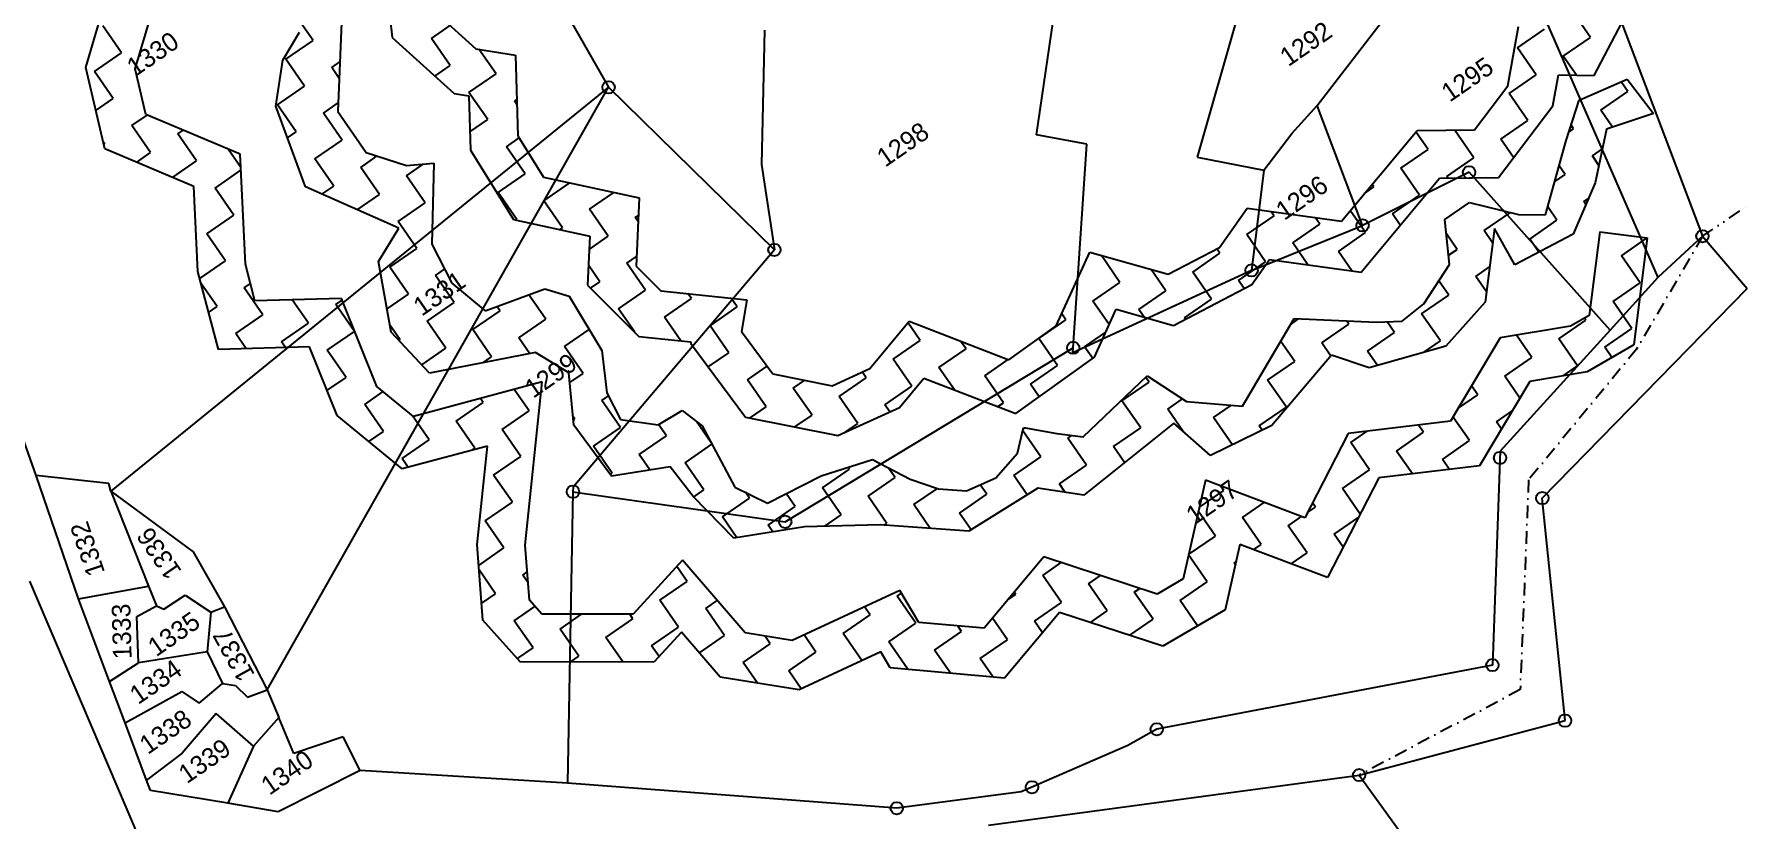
# Model space of a CAD drawing. Header units: metres. Extents: x 309685 to 314009, y 1915455 to 1919798.
# Drawn here: x 313337 to 314009, y 1917334 to 1917642 of the extents above; entities that cross this region are included whole.
import ezdxf

# ---------------------------------------------------------------- set-up
doc = ezdxf.new("R2010")
doc.units = ezdxf.units.M
doc.linetypes.add('DASHDOT', pattern=[1, 0.5, -0.25, 0, -0.25])
doc.linetypes.add('DIVIDE', pattern=[1.25, 0.5, -0.25, 0, -0.25, 0, -0.25])
for name, color, linetype in [('OFF', 1, 'Continuous'), ('POLY_HATCH', 12, 'Continuous'), ('POLY_PARCEL', 6, 'Continuous'), ('POLY_WATER', 4, 'Continuous'), ('TEXT_PARCEL', 7, 'Continuous'), ('V_BOUND_LINE', 7, 'Continuous'), ('V_BOUND_STREAM_LINE', 7, 'DASHDOT'), ('V_DIVIDE_LINE', 7, 'DIVIDE')]:
    doc.layers.add(name, color=color, linetype=linetype)
doc.styles.add('TEXT_MAP', font='')
doc.styles.get('TEXT_MAP').set_extended_font_data('Kruti Dev 050')

msp = doc.modelspace()

# ---------------------------------------------------------------- linework, layer by layer
for centre in [(313562.05, 1917621.15), (313899.09, 1917587.84), (313857.41, 1917567.01), (313990.51, 1917562.79), (313627, 1917557.44), (313813.91, 1917549.41), (313744.04, 1917519.08), (313911.23, 1917475.93), (313548.1, 1917462.68), (313927.79, 1917460.18), (313631.23, 1917450.86), (313908.23, 1917394.72), (313936.69, 1917372.94), (313776.77, 1917369.59), (313856.02, 1917351.6), (313727.9, 1917346.86), (313674.91, 1917338.63)]:
    msp.add_circle(centre, 2.42)
at = {"layer": 'OFF'}
msp.add_line((313990.51, 1917562.79), (314007.98, 1917542.26), dxfattribs=at)
at = {"layer": 'POLY_HATCH'}
for p, q in [((313376.62, 1917628.34), (313393.99, 1917687.32)), ((313357.27, 1917628.89), (313371.51, 1917677.26)), ((313473.79, 1917670.94), (313477.24, 1917640.7)), ((313948.13, 1917625.83), (313965.53, 1917659.1)), ((313495.03, 1917649.85), (313510.07, 1917636.29)), ((313434.49, 1917631.73), (313440.98, 1917642.82)), ((313457.39, 1917646.51), (313456.03, 1917611.62)), ((313914.34, 1917621.7), (313918.52, 1917644.97)), ((313477.24, 1917640.7), (313501.61, 1917618.71)), ((313510.07, 1917636.29), (313525.54, 1917633.74)), ((313364.72, 1917596.99), (313357.27, 1917628.89)), ((313380.78, 1917610.53), (313376.62, 1917628.34)), ((313431.77, 1917613.82), (313434.49, 1917631.73)), ((313525.54, 1917633.74), (313526.52, 1917602.14)), ((313901.23, 1917604.45), (313914.34, 1917621.7)), ((313931.97, 1917613.95), (313934.14, 1917626.03)), ((313934.14, 1917626.03), (313948.13, 1917625.83)), ((313942.26, 1917616.12), (313961.07, 1917624.41)), ((313961.07, 1917624.41), (313971.35, 1917610.85)), ((313501.61, 1917618.71), (313507.31, 1917617.77)), ((313507.31, 1917617.77), (313507.97, 1917596.56)), ((313937.14, 1917600.32), (313942.26, 1917616.12)), ((313417.76, 1917594.94), (313380.78, 1917610.53)), ((313443.27, 1917582.15), (313431.77, 1917613.82)), ((313456.03, 1917611.62), (313467.06, 1917595.66)), ((313910.58, 1917585.83), (313931.97, 1917613.95)), ((313971.35, 1917610.85), (313952.94, 1917604.72)), ((313526.52, 1917602.14), (313536.5, 1917585.97)), ((313849.07, 1917568.7), (313878.74, 1917604.23)), ((313878.74, 1917604.23), (313901.23, 1917604.45)), ((313952.94, 1917604.72), (313948.54, 1917583.77)), ((313399.61, 1917582.27), (313364.72, 1917596.99)), ((313419.77, 1917551.83), (313417.76, 1917594.94)), ((313467.06, 1917595.66), (313482.86, 1917590.54)), ((313507.97, 1917596.56), (313524.75, 1917569.37)), ((313929.01, 1917571.12), (313937.14, 1917600.32)), ((313482.86, 1917590.54), (313493.61, 1917591.37)), ((313493.61, 1917591.37), (313492.84, 1917559.71)), ((313401.17, 1917548.98), (313399.61, 1917582.27)), ((313479.93, 1917565.98), (313443.27, 1917582.15)), ((313536.5, 1917585.97), (313574.01, 1917577.83)), ((313856.8, 1917548.75), (313887.57, 1917585.6)), ((313887.57, 1917585.6), (313910.58, 1917585.83)), ((313948.54, 1917583.77), (313939.83, 1917563.6)), ((313574.01, 1917577.83), (313572.88, 1917551.01)), ((313889.63, 1917569.38), (313899.21, 1917576)), ((313899.21, 1917576), (313918.45, 1917571.37)), ((313524.75, 1917569.37), (313554.64, 1917562.88)), ((313801.39, 1917558.37), (313812.22, 1917573.74)), ((313812.22, 1917573.74), (313849.07, 1917568.7)), ((313891.43, 1917551.75), (313889.63, 1917569.38)), ((313918.45, 1917571.37), (313929.01, 1917571.12)), ((313471.96, 1917552.93), (313479.93, 1917565.98)), ((313554.64, 1917562.88), (313553.83, 1917543.57)), ((313909, 1917565.87), (313905.39, 1917536.97)), ((313916.99, 1917551.59), (313909, 1917565.87)), ((313939.83, 1917563.6), (313916.99, 1917551.59)), ((313950.28, 1917564.54), (313946.19, 1917531.77)), ((313950.28, 1917564.54), (313968.85, 1917562.22)), ((313968.85, 1917562.22), (313963.62, 1917520.22)), ((313492.84, 1917559.71), (313500.63, 1917544.35)), ((313737.38, 1917527.67), (313750.51, 1917556.53)), ((313750.51, 1917556.53), (313781.24, 1917547.86)), ((313781.24, 1917547.86), (313801.39, 1917558.37)), ((313409.2, 1917518.38), (313401.17, 1917548.98)), ((313423.54, 1917537.51), (313419.77, 1917551.83)), ((313476.94, 1917525.25), (313471.96, 1917552.93)), ((313572.88, 1917551.01), (313582.48, 1917541.43)), ((313814.07, 1917543.87), (313820.96, 1917553.65)), ((313820.96, 1917553.65), (313856.8, 1917548.75)), ((313881.35, 1917536.3), (313891.43, 1917551.75)), ((313500.63, 1917544.35), (313513.73, 1917533.59)), ((313513.73, 1917533.59), (313537.05, 1917542.17)), ((313537.05, 1917542.17), (313546.58, 1917539.31)), ((313553.83, 1917543.57), (313573.93, 1917523.51)), ((313582.48, 1917541.43), (313616.25, 1917537.83)), ((313783.3, 1917527.83), (313814.07, 1917543.87)), ((313457.37, 1917538.45), (313423.54, 1917537.51)), ((313471.27, 1917503.93), (313457.37, 1917538.45)), ((313546.58, 1917539.31), (313559.41, 1917518)), ((313616.25, 1917537.83), (313614.07, 1917525.47)), ((313872.85, 1917529.48), (313881.35, 1917536.3)), ((313905.39, 1917536.97), (313889.96, 1917519.7)), ((313664.32, 1917510.95), (313679.79, 1917529.53)), ((313679.79, 1917529.53), (313718.84, 1917514.41)), ((313718.84, 1917514.41), (313737.38, 1917527.67)), ((313752.35, 1917515.36), (313760.9, 1917534.15)), ((313760.9, 1917534.15), (313783.3, 1917527.83)), ((313810.4, 1917496.21), (313830.63, 1917530.49)), ((313830.63, 1917530.49), (313862.73, 1917529.09)), ((313862.73, 1917529.09), (313872.85, 1917529.48)), ((313938.87, 1917527.55), (313911.22, 1917522.92)), ((313946.19, 1917531.77), (313938.87, 1917527.55)), ((313491.85, 1917509.14), (313476.94, 1917525.25)), ((313573.93, 1917523.51), (313594.33, 1917521.34)), ((313594.33, 1917521.34), (313594.23, 1917520.76)), ((313614.07, 1917525.47), (313626.43, 1917508.87)), ((313911.22, 1917522.92), (313891.77, 1917490.26)), ((313444.87, 1917519.38), (313409.2, 1917518.38)), ((313455.7, 1917492.49), (313444.87, 1917519.38)), ((313533.48, 1917517.16), (313491.85, 1917509.14)), ((313546.53, 1917509.2), (313533.48, 1917517.16)), ((313559.41, 1917518), (313561.41, 1917501.46)), ((313594.23, 1917520.76), (313615.71, 1917491.93)), ((313721.51, 1917493.31), (313752.35, 1917515.36)), ((313845.23, 1917516.14), (313821.78, 1917488.62)), ((313859.95, 1917511.22), (313845.23, 1917516.14)), ((313889.96, 1917519.7), (313859.95, 1917511.22)), ((313963.62, 1917520.22), (313945.3, 1917509.64)), ((313548.38, 1917488.78), (313546.53, 1917509.2)), ((313626.43, 1917508.87), (313649.61, 1917504.21)), ((313649.61, 1917504.21), (313664.32, 1917510.95)), ((313747.94, 1917484.17), (313772.96, 1917508.06)), ((313772.96, 1917508.06), (313788.41, 1917497.99)), ((313945.3, 1917509.64), (313922.87, 1917505.89)), ((313485.62, 1917492.15), (313471.27, 1917503.93)), ((313536.03, 1917505.67), (313485.62, 1917492.15)), ((313529.4, 1917441.66), (313536.03, 1917505.67)), ((313561.41, 1917501.46), (313566.75, 1917491)), ((313675.99, 1917495.71), (313685.57, 1917507.22)), ((313685.57, 1917507.22), (313721.51, 1917493.31)), ((313922.87, 1917505.89), (313903.14, 1917472.77)), ((313581.43, 1917488.88), (313590.81, 1917494.43)), ((313590.81, 1917494.43), (313598.66, 1917488.53)), ((313651.89, 1917484.66), (313675.99, 1917495.71)), ((313788.41, 1917497.99), (313810.4, 1917496.21)), ((313481.18, 1917471.57), (313455.7, 1917492.49)), ((313563.13, 1917468.8), (313548.38, 1917488.78)), ((313566.75, 1917491), (313581.43, 1917488.88)), ((313598.66, 1917488.53), (313611.54, 1917464.42)), ((313615.71, 1917491.93), (313651.89, 1917484.66)), ((313722.21, 1917477.71), (313724.63, 1917487.87)), ((313724.63, 1917487.87), (313737.59, 1917485.5)), ((313783.44, 1917489.48), (313748.16, 1917461.32)), ((313797.86, 1917476.8), (313783.44, 1917489.48)), ((313821.78, 1917488.62), (313797.86, 1917476.8)), ((313891.77, 1917490.26), (313851.71, 1917485.45)), ((313514.61, 1917480.54), (313481.18, 1917471.57)), ((313510.61, 1917441.92), (313514.61, 1917480.54)), ((313737.59, 1917485.5), (313747.94, 1917484.17)), ((313851.71, 1917485.45), (313834.71, 1917452.45)), ((313645.27, 1917468.87), (313665.41, 1917475.24)), ((313665.41, 1917475.24), (313680.18, 1917467.52)), ((313713.76, 1917468.09), (313722.21, 1917477.71)), ((313586.11, 1917472.42), (313563.13, 1917468.8)), ((313595.13, 1917460.73), (313586.11, 1917472.42)), ((313624.35, 1917458.18), (313645.27, 1917468.87)), ((313680.18, 1917467.52), (313691.22, 1917463.84)), ((313702.21, 1917462.95), (313713.76, 1917468.09)), ((313795.91, 1917467.17), (313787.08, 1917428.48)), ((313834.71, 1917452.45), (313795.91, 1917467.17)), ((313863.8, 1917468.05), (313843.7, 1917429.02)), ((313903.14, 1917472.77), (313863.8, 1917468.05)), ((313611.12, 1917444.43), (313595.13, 1917460.73)), ((313611.54, 1917464.42), (313624.35, 1917458.18)), ((313691.22, 1917463.84), (313702.21, 1917462.95)), ((313730.25, 1917464.03), (313703.18, 1917447.21)), ((313748.16, 1917461.32), (313730.25, 1917464.03)), ((313638.77, 1917448.92), (313611.12, 1917444.43)), ((313668.47, 1917449.64), (313638.77, 1917448.92)), ((313703.18, 1917447.21), (313668.47, 1917449.64)), ((313512.85, 1917412.38), (313510.61, 1917441.92)), ((313531.04, 1917420.1), (313529.4, 1917441.66)), ((313809.37, 1917442.04), (313803.53, 1917416.43)), ((313843.7, 1917429.02), (313809.37, 1917442.04)), ((313591.03, 1917435.86), (313571.66, 1917414.66)), ((313615.52, 1917407.4), (313591.03, 1917435.86)), ((313732.49, 1917437.11), (313709.1, 1917409.15)), ((313776.97, 1917422.54), (313732.49, 1917437.11)), ((313787.08, 1917428.48), (313776.97, 1917422.54)), ((313535.92, 1917414.62), (313531.04, 1917420.1)), ((313676.14, 1917423.95), (313633.98, 1917404.4)), ((313683.59, 1917411.43), (313676.14, 1917423.95)), ((313571.66, 1917414.66), (313535.92, 1917414.62)), ((313738.71, 1917415.38), (313717.18, 1917389.63)), ((313779.16, 1917402.12), (313738.71, 1917415.38)), ((313803.53, 1917416.43), (313779.16, 1917402.12)), ((313527.53, 1917395.89), (313512.85, 1917412.38)), ((313590.61, 1917407.65), (313579.92, 1917395.95)), ((313605.78, 1917390.01), (313590.61, 1917407.65)), ((313633.98, 1917404.4), (313615.52, 1917407.4)), ((313709.1, 1917409.15), (313683.59, 1917411.43)), ((313579.92, 1917395.95), (313527.53, 1917395.89)), ((313668.69, 1917399.86), (313636.65, 1917385.01)), ((313672.39, 1917393.64), (313668.69, 1917399.86)), ((313717.18, 1917389.63), (313672.39, 1917393.64)), ((313636.65, 1917385.01), (313605.78, 1917390.01))]:
    msp.add_line(p, q, dxfattribs=at)
at = {"layer": 'POLY_HATCH', "linetype": 'Continuous'}
for p, q in [((313446.27, 1917639.51), (313438.95, 1917650.11)), ((313946.62, 1917640.73), (313939.89, 1917650.47)), ((313371.3, 1917634.69), (313363.97, 1917645.29)), ((313492.72, 1917640.29), (313500.03, 1917645.34)), ((313918.1, 1917636.68), (313928.7, 1917644)), ((313435.67, 1917632.19), (313446.27, 1917639.51)), ((313500.05, 1917629.69), (313492.72, 1917640.29)), ((313517.97, 1917626.42), (313511.29, 1917636.09)), ((313925.42, 1917626.08), (313918.1, 1917636.68)), ((313936.02, 1917633.4), (313946.62, 1917640.73)), ((313360.7, 1917627.36), (313371.3, 1917634.69)), ((313443, 1917621.59), (313435.67, 1917632.19)), ((313453.6, 1917628.91), (313456.79, 1917631.12)), ((313456.54, 1917624.66), (313453.6, 1917628.91)), ((313494.04, 1917625.54), (313500.05, 1917629.69)), ((313941.19, 1917625.93), (313936.02, 1917633.4)), ((313368.02, 1917616.76), (313360.7, 1917627.36)), ((313432.4, 1917614.26), (313443, 1917621.59)), ((313507.37, 1917619.09), (313517.97, 1917626.42)), ((313914.82, 1917618.75), (313925.42, 1917626.08)), ((313961.27, 1917619.53), (313958.64, 1917623.34)), ((313361.2, 1917612.05), (313368.02, 1917616.76)), ((313450.32, 1917610.99), (313456.16, 1917615.02)), ((313514.7, 1917608.49), (313507.37, 1917619.09)), ((313525.3, 1917615.82), (313526.08, 1917616.35)), ((313526.13, 1917614.61), (313525.3, 1917615.82)), ((313922.15, 1917608.15), (313914.82, 1917618.75)), ((313950.67, 1917612.2), (313961.27, 1917619.53)), ((313375.35, 1917606.16), (313381.33, 1917610.3)), ((313439.72, 1917603.66), (313432.4, 1917614.26)), ((313457.65, 1917600.39), (313450.32, 1917610.99)), ((313507.74, 1917603.68), (313514.7, 1917608.49)), ((313911.55, 1917600.83), (313922.15, 1917608.15)), ((313955.3, 1917605.51), (313950.67, 1917612.2)), ((313382.67, 1917595.56), (313375.35, 1917606.16)), ((313393.27, 1917602.89), (313395.41, 1917604.36)), ((313400.6, 1917592.29), (313393.27, 1917602.89)), ((313436.32, 1917601.31), (313439.72, 1917603.66)), ((313883.02, 1917596.77), (313878.26, 1917603.66)), ((313893.62, 1917604.1), (313894.03, 1917604.38)), ((313900.95, 1917593.5), (313893.62, 1917604.1)), ((313938.19, 1917603.58), (313940.07, 1917604.88)), ((313940.07, 1917604.88), (313939.08, 1917606.31)), ((313364.75, 1917598.84), (313364.05, 1917599.85)), ((313364.35, 1917598.56), (313364.75, 1917598.84)), ((313377.15, 1917591.75), (313382.67, 1917595.56)), ((313418, 1917589.77), (313413.06, 1917596.92)), ((313447.05, 1917593.06), (313457.65, 1917600.39)), ((313522.02, 1917597.89), (313527.01, 1917601.34)), ((313529.35, 1917587.29), (313522.02, 1917597.89)), ((313872.42, 1917589.45), (313883.02, 1917596.77)), ((313916.52, 1917593.63), (313911.55, 1917600.83)), ((313947.4, 1917594.28), (313951.31, 1917596.98)), ((313391.23, 1917585.81), (313400.6, 1917592.29)), ((313407.92, 1917581.69), (313418.05, 1917588.69)), ((313454.37, 1917582.46), (313447.05, 1917593.06)), ((313464.97, 1917589.79), (313471.42, 1917594.25)), ((313472.3, 1917579.19), (313464.97, 1917589.79)), ((313482.9, 1917586.52), (313489.47, 1917591.05)), ((313879.75, 1917578.85), (313872.42, 1917589.45)), ((313890.35, 1917586.17), (313900.95, 1917593.5)), ((313936.8, 1917586.95), (313934.39, 1917590.44)), ((313949.97, 1917590.56), (313947.4, 1917594.28)), ((313415.25, 1917571.09), (313407.92, 1917581.69)), ((313449.77, 1917579.29), (313454.37, 1917582.46)), ((313490.22, 1917575.92), (313482.9, 1917586.52)), ((313518.75, 1917579.97), (313529.35, 1917587.29)), ((313536.67, 1917576.69), (313546.85, 1917583.72)), ((313858.16, 1917579.59), (313861.82, 1917582.12)), ((313861.82, 1917582.12), (313861.12, 1917583.14)), ((313890.72, 1917585.63), (313890.35, 1917586.17)), ((313932.61, 1917584.05), (313936.8, 1917586.95)), ((313463.61, 1917573.18), (313472.3, 1917579.19)), ((313479.62, 1917568.59), (313490.22, 1917575.92)), ((313526.07, 1917569.37), (313518.75, 1917579.97)), ((313544, 1917566.09), (313536.67, 1917576.69)), ((313554.6, 1917573.42), (313564.09, 1917579.98)), ((313869.15, 1917571.52), (313879.75, 1917578.85)), ((313944.12, 1917576.35), (313945.86, 1917577.55)), ((313944.87, 1917575.27), (313944.12, 1917576.35)), ((313404.65, 1917563.76), (313415.25, 1917571.09)), ((313486.95, 1917557.99), (313479.62, 1917568.59)), ((313525.76, 1917569.15), (313526.07, 1917569.37)), ((313561.92, 1917562.82), (313554.6, 1917573.42)), ((313572.52, 1917570.14), (313573.72, 1917570.97)), ((313573.62, 1917568.56), (313572.52, 1917570.14)), ((313812.1, 1917563.42), (313822.7, 1917570.75)), ((313822.7, 1917570.75), (313821.51, 1917572.47)), ((313840.62, 1917567.47), (313838.81, 1917570.1)), ((313858.55, 1917564.2), (313852.55, 1917572.88)), ((313872.17, 1917567.16), (313869.15, 1917571.52)), ((313905, 1917564.98), (313915.34, 1917572.12)), ((313922.92, 1917561.7), (313933.52, 1917569.03)), ((313933.52, 1917569.03), (313929.89, 1917574.29)), ((313411.97, 1917553.16), (313404.65, 1917563.76)), ((313543, 1917565.4), (313544, 1917566.09)), ((313554.42, 1917557.63), (313561.92, 1917562.82)), ((313819.42, 1917552.82), (313812.1, 1917563.42)), ((313830.02, 1917560.15), (313840.62, 1917567.47)), ((313847.95, 1917556.87), (313858.55, 1917564.2)), ((313894.4, 1917557.65), (313890.21, 1917563.71)), ((313908.3, 1917560.21), (313905, 1917564.98)), ((313926.47, 1917556.57), (313922.92, 1917561.7)), ((313958.77, 1917555.15), (313968.84, 1917562.11)), ((313476.35, 1917550.67), (313486.95, 1917557.99)), ((313569.25, 1917552.22), (313573.04, 1917554.84)), ((313762.37, 1917544.72), (313755.11, 1917555.24)), ((313790.9, 1917548.77), (313801.5, 1917556.1)), ((313801.5, 1917556.1), (313800.32, 1917557.81)), ((313835.93, 1917551.6), (313830.02, 1917560.15)), ((313853.22, 1917549.24), (313847.95, 1917556.87)), ((313891.06, 1917555.34), (313894.4, 1917557.65)), ((313966.1, 1917544.55), (313958.77, 1917555.15)), ((313401.9, 1917546.2), (313411.97, 1917553.16)), ((313483.68, 1917540.07), (313476.35, 1917550.67)), ((313494.27, 1917547.39), (313497.84, 1917549.85)), ((313558.65, 1917544.89), (313554.16, 1917551.39)), ((313576.57, 1917541.62), (313569.25, 1917552.22)), ((313780.3, 1917541.45), (313774.57, 1917549.74)), ((313798.22, 1917538.17), (313790.9, 1917548.77)), ((313808.82, 1917545.5), (313819.42, 1917552.82)), ((313901.72, 1917547.05), (313907.12, 1917550.78)), ((313408.7, 1917535.24), (313402.37, 1917544.39)), ((313419.3, 1917542.56), (313421.76, 1917544.26)), ((313426.63, 1917531.96), (313419.3, 1917542.56)), ((313501.6, 1917536.79), (313494.27, 1917547.39)), ((313555.02, 1917542.38), (313558.65, 1917544.89)), ((313565.98, 1917534.29), (313576.57, 1917541.62)), ((313751.78, 1917537.4), (313762.37, 1917544.72)), ((313769.7, 1917534.12), (313780.3, 1917541.45)), ((313811.04, 1917542.29), (313808.82, 1917545.5)), ((313891.12, 1917539.72), (313887.24, 1917545.34)), ((313905.9, 1917541.01), (313901.72, 1917547.05)), ((313955.5, 1917537.23), (313966.1, 1917544.55)), ((313405.38, 1917532.94), (313408.7, 1917535.24)), ((313444.55, 1917528.69), (313438.17, 1917537.92)), ((313455.15, 1917536.01), (313457.65, 1917537.74)), ((313462.48, 1917525.41), (313455.15, 1917536.01)), ((313475.31, 1917534.29), (313483.68, 1917540.07)), ((313491, 1917529.47), (313501.6, 1917536.79)), ((313519.53, 1917533.52), (313518.31, 1917535.27)), ((313537.45, 1917530.24), (313530.8, 1917539.87)), ((313572.3, 1917525.14), (313565.98, 1917534.29)), ((313583.9, 1917531.02), (313594.5, 1917538.34)), ((313594.5, 1917538.34), (313593.15, 1917540.29)), ((313601.83, 1917527.74), (313612.43, 1917535.07)), ((313612.43, 1917535.07), (313610.06, 1917538.49)), ((313758.17, 1917528.15), (313751.78, 1917537.4)), ((313787.63, 1917530.85), (313798.22, 1917538.17)), ((313880.53, 1917532.4), (313891.12, 1917539.72)), ((313962.83, 1917526.63), (313955.5, 1917537.23)), ((313416.03, 1917524.64), (313426.63, 1917531.96)), ((313433.95, 1917521.36), (313444.55, 1917528.69)), ((313480.4, 1917522.14), (313476.48, 1917527.82)), ((313498.33, 1917518.87), (313491, 1917529.47)), ((313508.93, 1917526.19), (313519.53, 1917533.52)), ((313526.85, 1917522.92), (313537.45, 1917530.24)), ((313590.29, 1917521.77), (313583.9, 1917531.02)), ((313609.15, 1917517.14), (313601.83, 1917527.74)), ((313684.13, 1917521.97), (313679.3, 1917528.95)), ((313730.58, 1917522.75), (313741.18, 1917530.07)), ((313741.18, 1917530.07), (313739.55, 1917532.43)), ((313771.81, 1917531.07), (313769.7, 1917534.12)), ((313788.01, 1917530.28), (313787.63, 1917530.85)), ((313829.39, 1917528.38), (313832.33, 1917530.41)), ((313841.4, 1917521.02), (313852, 1917528.35)), ((313852, 1917528.35), (313851.14, 1917529.6)), ((313869.93, 1917525.07), (313867.03, 1917529.26)), ((313887.85, 1917521.8), (313880.53, 1917532.4)), ((313934.3, 1917522.58), (313944.9, 1917529.9)), ((313944.9, 1917529.9), (313944.34, 1917530.7)), ((313420.14, 1917518.69), (313416.03, 1917524.64)), ((313435.5, 1917519.12), (313433.95, 1917521.36)), ((313451.88, 1917518.09), (313462.48, 1917525.41)), ((313480.04, 1917521.89), (313480.4, 1917522.14)), ((313516.25, 1917515.59), (313508.93, 1917526.19)), ((313531.14, 1917516.71), (313526.85, 1917522.92)), ((313544.78, 1917519.64), (313554.41, 1917526.3)), ((313673.53, 1917514.64), (313684.13, 1917521.97)), ((313702.05, 1917518.7), (313699.96, 1917521.72)), ((313737.9, 1917512.15), (313730.58, 1917522.75)), ((313748.5, 1917519.47), (313756.84, 1917525.23)), ((313830.8, 1917513.7), (313825.36, 1917521.57)), ((313844.98, 1917515.85), (313841.4, 1917521.02)), ((313859.33, 1917517.75), (313869.93, 1917525.07)), ((313881.25, 1917517.24), (313887.85, 1917521.8)), ((313923.7, 1917515.25), (313917.66, 1917524)), ((313941.63, 1917511.98), (313934.3, 1917522.58)), ((313952.23, 1917519.3), (313962.83, 1917526.63)), ((313459.2, 1917507.49), (313451.88, 1917518.09)), ((313488.88, 1917512.34), (313498.33, 1917518.87)), ((313512.74, 1917513.16), (313516.25, 1917515.59)), ((313552.1, 1917509.04), (313544.78, 1917519.64)), ((313601.08, 1917511.57), (313609.15, 1917517.14)), ((313680.85, 1917504.04), (313673.53, 1917514.64)), ((313691.45, 1917511.37), (313702.05, 1917518.7)), ((313709.38, 1917508.1), (313718.63, 1917514.49)), ((313751.67, 1917514.88), (313748.5, 1917519.47)), ((313863.2, 1917512.14), (313859.33, 1917517.75)), ((313913.1, 1917507.93), (313923.7, 1917515.25)), ((313955.02, 1917515.25), (313952.23, 1917519.3)), ((313451.74, 1917502.33), (313459.2, 1917507.49)), ((313546.88, 1917505.43), (313552.1, 1917509.04)), ((313616.48, 1917506.54), (313624.19, 1917511.88)), ((313662.93, 1917507.32), (313661.35, 1917509.59)), ((313697.52, 1917502.59), (313691.45, 1917511.37)), ((313716.7, 1917497.5), (313709.38, 1917508.1)), ((313727.3, 1917504.82), (313737.9, 1917512.15)), ((313773.75, 1917505.6), (313772.41, 1917507.54)), ((313820.2, 1917506.37), (313830.8, 1917513.7)), ((313919, 1917499.39), (313913.1, 1917507.93)), ((313936, 1917508.09), (313941.63, 1917511.98)), ((313466.53, 1917496.89), (313473.76, 1917501.89)), ((313530.9, 1917494.39), (313525.13, 1917502.74)), ((313623.8, 1917495.94), (313616.48, 1917506.54)), ((313634.4, 1917503.27), (313638.88, 1917506.37)), ((313641.73, 1917492.67), (313634.4, 1917503.27)), ((313652.33, 1917499.99), (313662.93, 1917507.32)), ((313670.25, 1917496.72), (313680.85, 1917504.04)), ((313730.71, 1917499.89), (313727.3, 1917504.82)), ((313763.15, 1917498.27), (313773.75, 1917505.6)), ((313827.53, 1917495.77), (313820.2, 1917506.37)), ((313902.5, 1917500.6), (313900.04, 1917504.15)), ((313473.85, 1917486.29), (313466.53, 1917496.89)), ((313502.38, 1917490.34), (313512.98, 1917497.67)), ((313512.98, 1917497.67), (313511.92, 1917499.2)), ((313520.3, 1917487.07), (313530.9, 1917494.39)), ((313559.43, 1917498.44), (313562.03, 1917500.24)), ((313566.75, 1917487.84), (313559.43, 1917498.44)), ((313617.48, 1917491.57), (313623.8, 1917495.94)), ((313659.65, 1917489.39), (313652.33, 1917499.99)), ((313672.16, 1917493.95), (313670.25, 1917496.72)), ((313714.54, 1917496), (313716.7, 1917497.5)), ((313770.48, 1917487.67), (313763.15, 1917498.27)), ((313781.08, 1917495), (313786.86, 1917499)), ((313787.13, 1917486.23), (313781.08, 1917495)), ((313799, 1917491.72), (313806.01, 1917496.57)), ((313816.93, 1917488.45), (313827.53, 1917495.77)), ((313894.73, 1917495.23), (313902.5, 1917500.6)), ((313909.83, 1917490), (313915.9, 1917494.2)), ((313491.78, 1917483.02), (313485.26, 1917492.44)), ((313509.7, 1917479.74), (313502.38, 1917490.34)), ((313548.83, 1917491.12), (313548.07, 1917492.21)), ((313548.21, 1917490.69), (313548.83, 1917491.12)), ((313556.15, 1917480.52), (313566.75, 1917487.84)), ((313584.68, 1917484.57), (313581.62, 1917489)), ((313602.27, 1917481.78), (313596.46, 1917490.18)), ((313635.04, 1917488.05), (313641.73, 1917492.67)), ((313654.6, 1917485.9), (313659.65, 1917489.39)), ((313724.47, 1917487.2), (313725.26, 1917487.75)), ((313759.88, 1917480.35), (313770.48, 1917487.67)), ((313806.33, 1917481.12), (313799, 1917491.72)), ((313818.07, 1917486.79), (313816.93, 1917488.45)), ((313881.3, 1917485.95), (313879.35, 1917488.77)), ((313899.23, 1917482.67), (313892.8, 1917491.98)), ((313911.75, 1917487.22), (313909.83, 1917490)), ((313468.1, 1917482.31), (313473.85, 1917486.29)), ((313481.18, 1917475.69), (313491.78, 1917483.02)), ((313527.63, 1917476.47), (313520.3, 1917487.07)), ((313563.48, 1917469.92), (313556.15, 1917480.52)), ((313574.08, 1917477.24), (313584.68, 1917484.57)), ((313592, 1917473.97), (313602.55, 1917481.25)), ((313731.35, 1917476.3), (313724.3, 1917486.5)), ((313741.95, 1917483.62), (313743.56, 1917484.74)), ((313749.28, 1917473.02), (313741.95, 1917483.62)), ((313805.63, 1917480.64), (313806.33, 1917481.12)), ((313852.78, 1917481.9), (313859.22, 1917486.35)), ((313860.1, 1917471.3), (313852.78, 1917481.9)), ((313870.7, 1917478.62), (313881.3, 1917485.95)), ((313888.63, 1917475.35), (313899.23, 1917482.67)), ((313483.58, 1917472.21), (313481.18, 1917475.69)), ((313508.48, 1917478.9), (313509.7, 1917479.74)), ((313517.03, 1917469.14), (313527.63, 1917476.47)), ((313578.27, 1917471.18), (313574.08, 1917477.24)), ((313599.33, 1917463.37), (313592, 1917473.97)), ((313720.75, 1917468.97), (313731.35, 1917476.3)), ((313764.19, 1917474.11), (313759.88, 1917480.35)), ((313876.92, 1917469.62), (313870.7, 1917478.62)), ((313891.38, 1917471.36), (313888.63, 1917475.35)), ((313524.35, 1917458.54), (313517.03, 1917469.14)), ((313562.7, 1917469.38), (313563.48, 1917469.92)), ((313645.78, 1917464.14), (313656.38, 1917471.47)), ((313656.38, 1917471.47), (313655.86, 1917472.22)), ((313663.7, 1917460.87), (313674.3, 1917468.19)), ((313674.3, 1917468.19), (313671.71, 1917471.95)), ((313725.99, 1917461.39), (313720.75, 1917468.97)), ((313738.68, 1917465.7), (313749.28, 1917473.02)), ((313849.5, 1917463.97), (313860.1, 1917471.3)), ((313595.29, 1917460.57), (313599.33, 1917463.37)), ((313617.25, 1917460.09), (313615.64, 1917462.43)), ((313635.18, 1917456.82), (313631.66, 1917461.91)), ((313653.1, 1917453.54), (313645.78, 1917464.14)), ((313671.03, 1917450.27), (313663.7, 1917460.87)), ((313681.63, 1917457.59), (313690.84, 1917463.96)), ((313699.55, 1917454.32), (313710.15, 1917461.65)), ((313710.15, 1917461.65), (313707.59, 1917465.35)), ((313740.94, 1917462.42), (313738.68, 1917465.7)), ((313793.49, 1917456.59), (313803.05, 1917463.2)), ((313803.05, 1917463.2), (313801.87, 1917464.91)), ((313856.49, 1917453.86), (313849.5, 1917463.97)), ((313513.75, 1917451.22), (313524.35, 1917458.54)), ((313606.65, 1917452.77), (313617.25, 1917460.09)), ((313624.58, 1917449.49), (313635.18, 1917456.82)), ((313688.07, 1917448.27), (313681.63, 1917457.59)), ((313704.08, 1917447.77), (313699.55, 1917454.32)), ((313799.78, 1917445.27), (313793.11, 1917454.92)), ((313810.38, 1917452.6), (313818.86, 1917458.46)), ((313835.76, 1917454.47), (313838.9, 1917456.65)), ((313838.9, 1917456.65), (313837.74, 1917458.33)), ((313521.08, 1917440.62), (313513.75, 1917451.22)), ((313612.29, 1917444.61), (313606.65, 1917452.77)), ((313626.37, 1917446.9), (313624.58, 1917449.49)), ((313646.69, 1917449.11), (313653.1, 1917453.54)), ((313669.96, 1917449.54), (313671.03, 1917450.27)), ((313817.7, 1917442), (313810.38, 1917452.6)), ((313828.3, 1917449.32), (313833.49, 1917452.91)), ((313835.63, 1917438.72), (313828.3, 1917449.32)), ((313846.23, 1917446.05), (313855.92, 1917452.75)), ((313511.23, 1917433.81), (313521.08, 1917440.62)), ((313789.25, 1917438), (313799.78, 1917445.27)), ((313814.79, 1917439.99), (313817.7, 1917442)), ((313849.81, 1917440.87), (313846.23, 1917446.05)), ((313732.13, 1917429.85), (313739.38, 1917434.86)), ((313796.5, 1917427.35), (313789.23, 1917437.88)), ((313807.1, 1917434.67), (313807.8, 1917435.16)), ((313807.55, 1917434.03), (313807.1, 1917434.67)), ((313829.42, 1917434.43), (313835.63, 1917438.72)), ((313517.8, 1917422.69), (313511.36, 1917432.01)), ((313528.4, 1917430.02), (313530.19, 1917431.25)), ((313530.52, 1917426.95), (313528.4, 1917430.02)), ((313582.18, 1917420.19), (313592.78, 1917427.52)), ((313592.78, 1917427.52), (313588.74, 1917433.36)), ((313739.45, 1917419.25), (313732.13, 1917429.85)), ((313750.05, 1917426.57), (313754.75, 1917429.82)), ((313785.9, 1917420.02), (313796.5, 1917427.35)), ((313512.36, 1917418.93), (313517.8, 1917422.69)), ((313589.5, 1917409.59), (313582.18, 1917420.19)), ((313600.1, 1917416.92), (313604.63, 1917420.05)), ((313675.08, 1917421.74), (313676.76, 1917422.91)), ((313682.4, 1917411.14), (313675.08, 1917421.74)), ((313718.58, 1917420.49), (313721.53, 1917422.52)), ((313721.53, 1917422.52), (313720.97, 1917423.33)), ((313757.38, 1917415.97), (313750.05, 1917426.57)), ((313767.98, 1917423.3), (313770.12, 1917424.78)), ((313775.3, 1917412.7), (313767.98, 1917423.3)), ((313525.13, 1917412.09), (313533.2, 1917417.67)), ((313543.05, 1917408.82), (313551.47, 1917414.63)), ((313571.58, 1917412.87), (313570.34, 1917414.66)), ((313607.43, 1917406.32), (313600.1, 1917416.92)), ((313653.88, 1917407.09), (313664.48, 1917414.42)), ((313664.48, 1917414.42), (313662.32, 1917417.54)), ((313728.85, 1917411.92), (313739.45, 1917419.25)), ((313750.79, 1917411.42), (313757.38, 1917415.97)), ((313792.76, 1917410.1), (313785.9, 1917420.02)), ((313532.45, 1917401.49), (313525.13, 1917412.09)), ((313550.38, 1917398.22), (313543.05, 1917408.82)), ((313560.98, 1917405.54), (313571.58, 1917412.87)), ((313578.9, 1917402.27), (313589.5, 1917409.59)), ((313661.2, 1917396.49), (313653.88, 1917407.09)), ((313671.8, 1917403.82), (313682.4, 1917411.14)), ((313689.73, 1917400.55), (313700.33, 1917407.87)), ((313700.33, 1917407.87), (313698.81, 1917410.07)), ((313718.25, 1917404.6), (313712.39, 1917413.08)), ((313732.01, 1917407.36), (313728.85, 1917411.92)), ((313766.16, 1917406.38), (313775.3, 1917412.7)), ((313526.31, 1917397.25), (313532.45, 1917401.49)), ((313567.62, 1917395.93), (313560.98, 1917405.54)), ((313581.83, 1917398.03), (313578.9, 1917402.27)), ((313597.6, 1917399.52), (313607.43, 1917406.32)), ((313614.75, 1917395.72), (313625.35, 1917403.04)), ((313625.35, 1917403.04), (313623.21, 1917406.15)), ((313643.28, 1917399.77), (313638.6, 1917406.54)), ((313679.13, 1917393.22), (313671.8, 1917403.82)), ((313695.96, 1917391.53), (313689.73, 1917400.55)), ((313707.65, 1917397.27), (313718.25, 1917404.6)), ((313547.04, 1917395.91), (313550.38, 1917398.22)), ((313620.33, 1917387.65), (313614.75, 1917395.72)), ((313632.68, 1917392.44), (313643.28, 1917399.77)), ((313660.75, 1917396.18), (313661.2, 1917396.49)), ((313678.9, 1917393.06), (313679.13, 1917393.22)), ((313712.65, 1917390.04), (313707.65, 1917397.27)), ((313637.53, 1917385.42), (313632.68, 1917392.44))]:
    msp.add_line(p, q, dxfattribs=at)
at = {"layer": 'POLY_PARCEL'}
for p, q in [((313906.06, 1917700.36), (313973.1, 1917546.59)), ((313729.68, 1917602.58), (313742.3, 1917688.56)), ((313533.13, 1917671.81), (313562.05, 1917621.15)), ((313808.65, 1917650.01), (313792.65, 1917593.78)), ((313839.66, 1917614.01), (313869.1, 1917652.29)), ((313623.12, 1917643.59), (313621.91, 1917590.87)), ((313562.05, 1917621.15), (313367.12, 1917462.82)), ((313428.33, 1917384.97), (313562.05, 1917621.15)), ((313562.05, 1917621.15), (313627, 1917557.44)), ((313829.66, 1917603.01), (313839.66, 1917614.01)), ((313857.41, 1917567.01), (313839.66, 1917614.01)), ((313749.44, 1917598.87), (313729.68, 1917602.58)), ((313818.69, 1917588.68), (313829.66, 1917603.01)), ((313744.04, 1917519.08), (313749.44, 1917598.87)), ((313621.91, 1917590.87), (313627, 1917557.44)), ((313792.65, 1917593.78), (313818.69, 1917588.68)), ((313818.69, 1917588.68), (313813.91, 1917549.41)), ((313899.09, 1917587.84), (313857.41, 1917567.01)), ((313954.35, 1917525.92), (313899.09, 1917587.84)), ((313813.91, 1917549.41), (313857.41, 1917567.01)), ((313627, 1917557.44), (313548.13, 1917464.39)), ((313813.91, 1917549.41), (313743.9, 1917517.08)), ((313631.23, 1917450.86), (313744.04, 1917519.08)), ((313743.9, 1917517.08), (313744.04, 1917519.08)), ((313366.26, 1917465.93), (313337.81, 1917468.98)), ((313367.12, 1917462.82), (313366.26, 1917465.93)), ((313367.12, 1917462.82), (313399.28, 1917439.1)), ((313367.12, 1917462.82), (313381.86, 1917425.71)), ((313548.1, 1917462.68), (313545.9, 1917348.42)), ((313548.13, 1917464.39), (313548.1, 1917462.68)), ((313548.1, 1917462.68), (313631.23, 1917450.86)), ((313399.28, 1917439.1), (313411.58, 1917417.57)), ((313354.46, 1917420.71), (313381.86, 1917425.71)), ((313381.86, 1917425.71), (313384.94, 1917417.95)), ((313387.82, 1917416.57), (313396.17, 1917422.18)), ((313396.17, 1917422.18), (313406.26, 1917415.5)), ((313377.23, 1917413.75), (313384.94, 1917417.95)), ((313377.89, 1917395.57), (313377.23, 1917413.75)), ((313384.94, 1917417.95), (313387.82, 1917416.57)), ((313406.26, 1917415.5), (313404.82, 1917399.89)), ((313406.26, 1917415.5), (313411.58, 1917417.57)), ((313411.58, 1917417.57), (313428.33, 1917384.97)), ((313366.61, 1917388.25), (313377.89, 1917395.57)), ((313404.82, 1917399.89), (313377.89, 1917395.57)), ((313404.82, 1917399.89), (313410.82, 1917387.49)), ((313401.7, 1917379.74), (313410.82, 1917387.49)), ((313410.82, 1917387.49), (313415.9, 1917386.66)), ((313415.9, 1917386.66), (313420.67, 1917382.08)), ((313372.68, 1917372.03), (313394.95, 1917384.39)), ((313394.95, 1917384.39), (313401.7, 1917379.74)), ((313420.67, 1917382.08), (313428.33, 1917384.97)), ((313428.33, 1917384.97), (313432.9, 1917374.15)), ((313408.29, 1917375.78), (313394.97, 1917360.15)), ((313422.96, 1917362.94), (313408.29, 1917375.78)), ((313432.9, 1917374.15), (313422.96, 1917362.94)), ((313438.78, 1917360.06), (313432.9, 1917374.15)), ((313458.05, 1917366.63), (313438.78, 1917360.06)), ((313464.77, 1917353.38), (313458.05, 1917366.63)), ((313394.97, 1917360.15), (313381.06, 1917349.64)), ((313422.96, 1917362.94), (313412.86, 1917340.55))]:
    msp.add_line(p, q, dxfattribs=at)
at = {"layer": 'POLY_WATER'}
for p, q in [((313990.51, 1917562.79), (313973.1, 1917546.59)), ((313927.79, 1917460.18), (314007.98, 1917542.26)), ((313973.1, 1917546.59), (313954.35, 1917525.92)), ((313954.35, 1917525.92), (313911.33, 1917478.5)), ((313337.81, 1917468.98), (313320.21, 1917518.61)), ((313911.33, 1917478.5), (313908.23, 1917394.72)), ((313354.46, 1917420.71), (313337.81, 1917468.98)), ((313936.69, 1917372.94), (313927.79, 1917460.18)), ((313335.24, 1917427.65), (313379.7, 1917323.03)), ((313366.61, 1917388.25), (313354.46, 1917420.71)), ((313908.23, 1917394.72), (313776.77, 1917369.59)), ((313372.68, 1917372.03), (313366.61, 1917388.25)), ((313381.06, 1917349.64), (313372.68, 1917372.03)), ((313776.77, 1917369.59), (313765.5, 1917363.19)), ((313856.02, 1917351.6), (313936.69, 1917372.94)), ((313765.5, 1917363.19), (313723.65, 1917345.01)), ((313464.77, 1917353.38), (313432.64, 1917337.25)), ((313545.9, 1917348.42), (313464.77, 1917353.38)), ((313382.57, 1917345.61), (313381.06, 1917349.64)), ((313674.91, 1917338.63), (313545.9, 1917348.42)), ((313710.87, 1917332.01), (313856.02, 1917351.6)), ((313412.86, 1917340.55), (313382.57, 1917345.61)), ((313432.64, 1917337.25), (313412.86, 1917340.55)), ((313723.65, 1917345.01), (313674.91, 1917338.63))]:
    msp.add_line(p, q, dxfattribs=at)
at = {"layer": 'V_BOUND_LINE'}
for p, q in [((313925.4, 1917734.64), (313990.51, 1917562.79)), ((313856.02, 1917351.6), (313940.88, 1917234.34))]:
    msp.add_line(p, q, dxfattribs=at)
at = {"layer": 'V_BOUND_STREAM_LINE', "ltscale": 10}
for p, q in [((313990.51, 1917562.79), (313964.74, 1917518.59)), ((313964.74, 1917518.59), (313922.44, 1917467.38)), ((313922.44, 1917467.38), (313919.14, 1917385.1)), ((313919.14, 1917385.1), (313856.02, 1917351.6))]:
    msp.add_line(p, q, dxfattribs=at)
at = {"layer": 'V_DIVIDE_LINE', "ltscale": 10}
msp.add_line((313990.51, 1917562.79), (314008.64, 1917575.13), dxfattribs=at)

# ---------------------------------------------------------------- texts
at = {"layer": 'TEXT_PARCEL', "style": 'TEXT_MAP'}
for s, rotation, p in [('1330', 34.64727, (313376.61, 1917625.08)), ('1292', 34.64727, (313828.31, 1917629.06)), ('1295', 34.64727, (313891.53, 1917615.12)), ('1298', 34.64727, (313670.42, 1917589.63)), ('1296', 34.64727, (313826.71, 1917568.76)), ('1331', 34.64727, (313488.85, 1917531.2)), ('1299', 34.64727, (313532.52, 1917499.04)), ('1297', 34.64727, (313791.53, 1917449.43)), ('1332', 108.80687, (313364.87, 1917431.08)), ('1336', 124.64727, (313395.11, 1917431.55)), ('1333', 91.45472, (313375.24, 1917397.14)), ('1335', 34.64727, (313384.88, 1917397.78)), ('1337', 119.11673, (313423.68, 1917390.95)), ('1334', 34.64727, (313377.77, 1917379.02)), ('1338', 34.64727, (313381.6, 1917359.47)), ('1339', 34.64727, (313396.88, 1917348)), ('1340', 34.64727, (313429.2, 1917343.46))]:
    msp.add_text(s, height=7.305, rotation=rotation, dxfattribs=at).set_placement(p)

doc.saveas('drawing.dxf')
